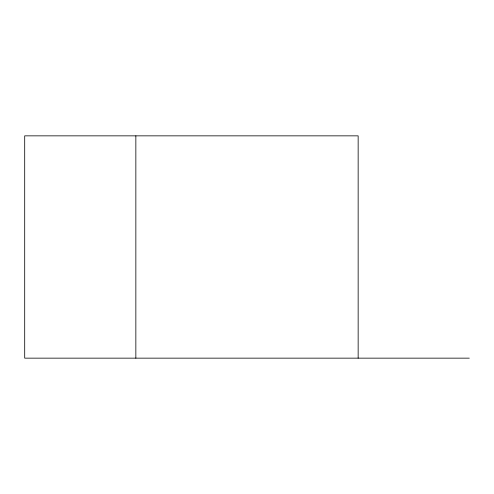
<?xml version="1.0" encoding="UTF-8"?>
<svg xmlns="http://www.w3.org/2000/svg" width="494" height="494" viewBox="0 0 494 494"><rect width="100%" height="100%" fill="white"/><g stroke="black" fill="none" stroke-linecap="round" stroke-linejoin="round"><path stroke-width="0.74" d="M469.3 358.15L24.7 358.15L24.7 135.85L358.15 135.85L358.15 358.15M135.85 135.85L135.85 358.15"/></g></svg>
